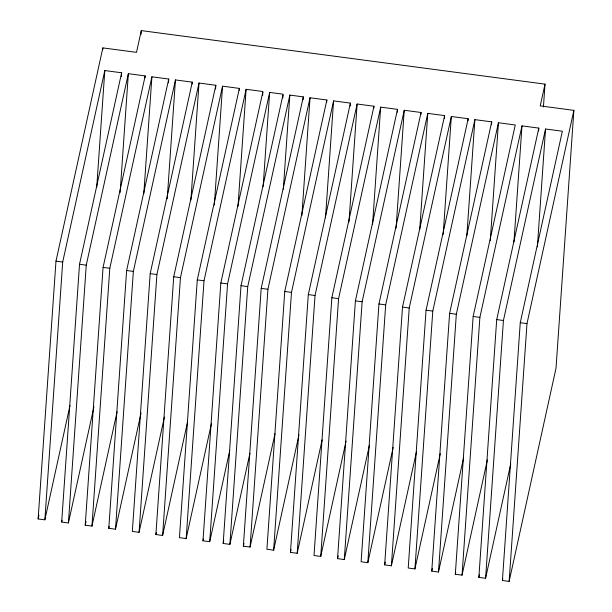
<?xml version="1.0" encoding="UTF-8"?>
<svg xmlns="http://www.w3.org/2000/svg" width="612" height="612" viewBox="0 0 612 612"><rect width="100%" height="100%" fill="white"/><g stroke="black" fill="none" stroke-linecap="round" stroke-linejoin="round"><path stroke-width="0.92" d="M69.998 405.496L44.86 519.833L38.128 518.938L55.975 261.148L102.854 47.897L136.499 52.357L141.288 30.6L545.009 84.135L543.433 106.97M44.86 519.833L62.699 262.043L104.805 70.548L121.627 72.782L121.36 76.584M93.957 406.758L68.406 522.954L61.682 522.059L79.522 264.277L121.627 72.782M68.406 522.954L86.254 265.164L128.352 73.677L145.174 75.903L145.044 77.808M102.724 49.801L102.854 47.897M96.704 187.555L104.805 70.548M117.099 411.738L91.961 526.075L85.229 525.188L103.076 267.398L145.174 75.903M91.961 526.075L109.8 268.286L151.906 76.798L168.728 79.032L168.461 82.834M120.12 192.581L128.352 73.677M141.02 34.402L141.288 30.6M141.058 413.008L115.507 529.204L108.783 528.309L126.623 270.519L168.728 79.032M115.507 529.204L133.355 271.414L175.453 79.92L192.275 82.153L192.145 84.051M143.805 193.805L151.906 76.798M192.275 82.153L150.177 273.64L132.33 531.43L139.062 532.325L164.406 417.055M139.062 532.325L156.901 274.536L199.007 83.041L215.829 85.275L215.562 89.077M167.221 198.823L175.453 79.92M187.547 422.043L162.616 535.446L155.884 534.551L173.724 276.769L215.829 85.275M162.616 535.446L180.456 277.657L222.554 86.17L239.376 88.396L239.246 90.301M190.906 200.048L199.007 83.041M239.376 88.396L197.278 279.891L179.431 537.68L186.163 538.568L211.507 423.305M186.163 538.568L204.003 280.778L246.108 89.291L262.93 91.517L220.825 283.012L202.985 540.801L209.717 541.697L229.745 450.593M214.322 205.074L222.554 86.17M209.717 541.697L227.557 283.907L269.655 92.412L283.111 94.194L241.013 285.689L223.173 543.479L229.898 544.366L249.925 453.27M238.007 206.29L246.108 89.291M229.898 544.366L247.738 286.584L289.843 95.09L303.3 96.872L303.101 99.725M262.663 95.327L262.862 92.473M263.137 186.584L269.655 92.412M275.017 433.64L250.086 547.044L243.354 546.156L261.202 288.367L303.3 96.872M250.086 547.044L267.926 289.262L310.032 97.767L326.854 100.001L326.716 101.898M282.851 98.004L283.05 95.151M283.325 189.261L289.843 95.09M326.854 100.001L284.748 291.488L266.909 549.278L273.633 550.173L298.977 434.903M273.633 550.173L291.48 292.383L333.578 100.888L350.401 103.122L350.202 105.975M301.869 215.722L310.032 97.767M322.119 439.883L297.187 553.294L290.455 552.399L308.303 294.609L350.401 103.122M297.187 553.294L315.027 295.504L357.133 104.009L373.955 106.243L373.817 108.148M325.485 217.895L333.578 100.888M373.955 106.243L331.849 297.738L314.01 555.52L320.734 556.415L346.078 441.153M320.734 556.415L338.581 298.625L380.679 107.138L397.502 109.364L397.303 112.218M348.97 221.965L357.133 104.009M369.426 445.199L344.288 559.536L337.556 558.649L355.404 300.859L397.502 109.364M344.288 559.536L362.128 301.747L404.234 110.259L421.056 112.493L420.918 114.39M372.586 224.137L380.679 107.138M421.056 112.493L378.95 303.98L361.111 561.77L367.835 562.665L393.179 447.395M367.835 562.665L385.682 304.875L427.78 113.381L444.603 115.614L444.404 118.468M396.071 228.215L404.234 110.259M416.527 451.449L391.389 565.786L384.657 564.891L402.505 307.102L444.603 115.614M391.389 565.786L409.229 307.997L451.335 116.502L468.157 118.736L468.019 120.64M419.748 229.431L427.78 113.381M468.157 118.736L426.051 310.23L408.212 568.013L414.936 568.908L440.28 453.637M414.936 568.908L432.783 311.118L474.881 119.631L491.704 121.857L491.505 124.71M443.172 234.457L451.335 116.502M463.628 457.692L438.49 572.029L431.758 571.141L449.606 313.352L491.704 121.857M438.49 572.029L456.33 314.239L498.436 122.752L515.258 124.978L473.153 316.473L455.313 574.263L462.045 575.158L487.382 459.887M466.849 235.681L474.881 119.631M462.045 575.158L479.884 317.368L521.982 125.873L538.805 128.107L538.606 130.96M490.273 240.707L498.436 122.752M510.729 463.942L485.591 578.279L478.859 577.384L496.707 319.594L538.805 128.107M485.591 578.279L503.431 320.489L545.537 128.994L562.359 131.228L520.254 322.723L502.414 580.505L509.146 581.4L556.025 368.149L573.872 110.359L540.228 105.899L545.009 84.135M513.95 241.924L521.982 125.873M509.146 581.4L526.986 323.61L573.872 110.359M537.374 246.95L545.537 128.994M38.128 518.938L38.946 515.212M61.682 522.059L62.087 520.2M85.229 525.188L86.047 521.47M108.783 528.309L109.188 526.45M155.884 534.551L156.29 532.692M202.985 540.801L203.391 538.942M223.173 543.479L223.785 540.687M243.354 546.156L243.974 543.364M290.455 552.399L291.075 549.614M337.556 558.649L338.176 555.857M384.657 564.891L385.277 562.107M431.758 571.141L432.378 568.349M455.313 574.263L455.718 572.404M478.859 577.384L479.479 574.599M502.414 580.505L502.819 578.646M55.975 261.148L62.699 262.043M79.522 264.277L86.254 265.164M103.076 267.398L109.8 268.286M126.623 270.519L133.355 271.414M150.177 273.64L156.901 274.536M173.724 276.769L180.456 277.657M197.278 279.891L204.003 280.778M220.825 283.012L227.557 283.907M241.013 285.689L247.738 286.584M261.202 288.367L267.926 289.262M284.748 291.488L291.48 292.383M308.303 294.609L315.027 295.504M331.849 297.738L338.581 298.625M355.404 300.859L362.128 301.747M378.95 303.98L385.682 304.875M402.505 307.102L409.229 307.997M426.051 310.23L432.783 311.118M449.606 313.352L456.33 314.239M473.153 316.473L479.884 317.368M496.707 319.594L503.431 320.489M520.254 322.723L526.986 323.61"/></g></svg>
